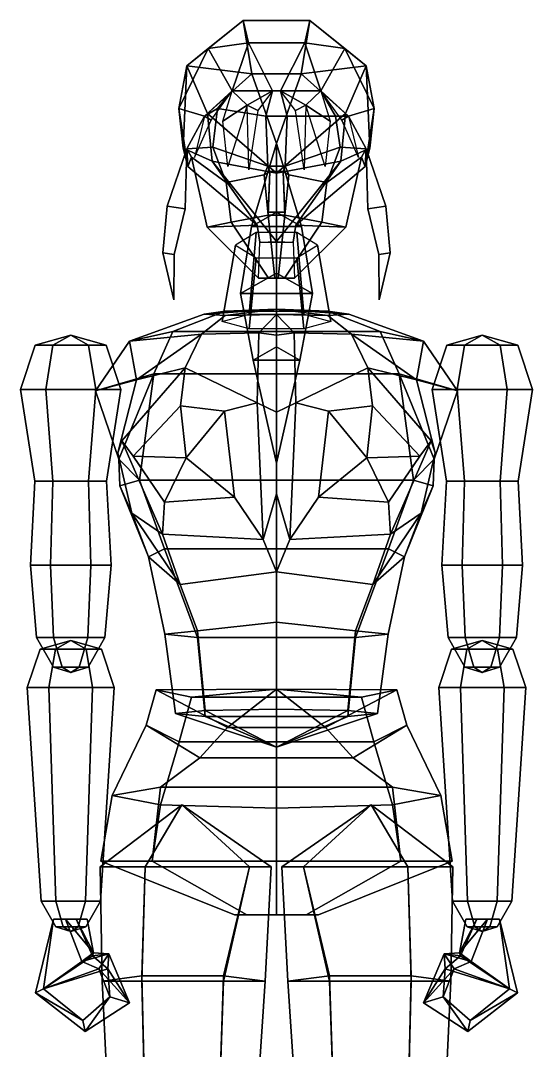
# Model space of a CAD drawing. Extents: x -3.1 to 3.1, y -15.2 to 7.8.
# Drawn here: x -3.13 to 3.13, y -4.77 to 7.82 of the extents above; entities that cross this region are included whole.
import ezdxf

# ---------------------------------------------------------------- set-up
doc = ezdxf.new("R2010")
doc.units = 0

msp = doc.modelspace()

# ---------------------------------------------------------------- linework, layer by layer
at = {"layer": 'Combined_Polyset_18', "color": 31}
for points in [[(0, 4.29, -0.169), (-0.883, 4.229, -0.169), (-0.625, 4.268, -0.74)], [(0, 4.29, -0.169), (-0.625, 4.213, 0.254), (-0.883, 4.229, -0.169)], [(0, 4.29, -0.169), (0, 4.227, 0.514), (-0.625, 4.213, 0.254)], [(-0.625, 4.268, -0.74), (0.625, 4.268, -0.74), (0, 4.29, -0.169)], [(0.625, 4.268, -0.74), (0.883, 4.229, -0.169), (0, 4.29, -0.169)], [(0.883, 4.229, -0.169), (0.625, 4.213, 0.254), (0, 4.29, -0.169)], [(0.625, 4.213, 0.254), (0, 4.227, 0.514), (0, 4.29, -0.169)], [(-0.625, 4.268, -0.74), (-0.883, 4.229, -0.169), (-1.795, 3.9, -0.161), (-1.268, 4.019, -1.136)], [(-0.883, 4.229, -0.169), (-0.625, 4.213, 0.254), (-0.916, 3.986, 0.557), (-1.795, 3.9, -0.161)], [(0.625, 4.268, -0.74), (-0.625, 4.268, -0.74), (-1.268, 4.019, -1.136), (1.268, 4.019, -1.136)], [(-0.625, 4.213, 0.254), (0, 4.227, 0.514), (-0.216, 4.003, 0.735), (-0.916, 3.986, 0.557)], [(0, 4.227, 0.514), (0, 3.975, 0.797), (-0.216, 4.003, 0.735)], [(0.916, 3.986, 0.557), (0.216, 4.003, 0.735), (0, 4.227, 0.514), (0.625, 4.213, 0.254)], [(0.216, 4.003, 0.735), (0, 3.975, 0.797), (0, 4.227, 0.514)], [(1.268, 4.019, -1.136), (1.795, 3.9, -0.161), (0.883, 4.229, -0.169), (0.625, 4.268, -0.74)], [(1.795, 3.9, -0.161), (0.916, 3.986, 0.557), (0.625, 4.213, 0.254), (0.883, 4.229, -0.169)], [(-1.268, 4.019, -1.136), (-1.795, 3.9, -0.161), (-2.212, 3.292, 0.034), (-1.497, 3.503, -1.355)], [(-1.795, 3.9, -0.161), (-0.916, 3.986, 0.557), (-1.709, 3.43, 0.437)], [(-0.916, 3.986, 0.557), (-1.117, 3.574, 0.989), (-1.709, 3.43, 0.437)], [(1.268, 4.019, -1.136), (-1.268, 4.019, -1.136), (-1.497, 3.503, -1.355), (1.497, 3.503, -1.355)], [(-0.916, 3.986, 0.557), (-0.216, 4.003, 0.735), (-0.235, 3.146, 1.42), (-1.117, 3.574, 0.989)], [(-0.216, 4.003, 0.735), (0, 3.975, 0.797), (0, 3.031, 1.353), (-0.235, 3.146, 1.42)], [(0.235, 3.146, 1.42), (0, 3.031, 1.353), (0, 3.975, 0.797), (0.216, 4.003, 0.735)], [(1.117, 3.574, 0.989), (0.235, 3.146, 1.42), (0.216, 4.003, 0.735), (0.916, 3.986, 0.557)], [(1.709, 3.43, 0.437), (0.916, 3.986, 0.557), (1.795, 3.9, -0.161)], [(1.709, 3.43, 0.437), (1.117, 3.574, 0.989), (0.916, 3.986, 0.557)], [(1.497, 3.503, -1.355), (2.212, 3.292, 0.034), (1.795, 3.9, -0.161), (1.268, 4.019, -1.136)], [(-2.212, 3.292, 0.034), (-1.795, 3.9, -0.161), (-1.709, 3.43, 0.437)], [(1.709, 3.43, 0.437), (1.795, 3.9, -0.161), (2.212, 3.292, 0.034)], [(-1.709, 3.43, 0.437), (-1.117, 3.574, 0.989), (-1.89, 2.684, 0.449), (-1.936, 2.537, 0.066)], [(-1.117, 3.574, 0.989), (-1.173, 3.112, 1.414), (-1.749, 2.496, 1.309), (-1.89, 2.684, 0.449)], [(-0.235, 3.146, 1.42), (-0.634, 3.044, 1.594), (-1.173, 3.112, 1.414), (-1.117, 3.574, 0.989)], [(1.117, 3.574, 0.989), (1.173, 3.112, 1.414), (0.634, 3.044, 1.594), (0.235, 3.146, 1.42)], [(1.936, 2.537, 0.066), (1.89, 2.684, 0.449), (1.117, 3.574, 0.989), (1.709, 3.43, 0.437)], [(1.89, 2.684, 0.449), (1.749, 2.496, 1.309), (1.173, 3.112, 1.414), (1.117, 3.574, 0.989)], [(-1.497, 3.503, -1.355), (-2.212, 3.292, 0.034), (-1.926, 2.458, -0.239)], [(-2.212, 3.292, 0.034), (-1.709, 3.43, 0.437), (-1.936, 2.537, 0.066), (-1.926, 2.458, -0.239)], [(-1.674, 2.202, -1.242), (-1.497, 3.503, -1.355), (-1.926, 2.458, -0.239)], [(1.497, 3.503, -1.355), (-1.497, 3.503, -1.355), (-1.674, 2.202, -1.242), (1.674, 2.202, -1.242)], [(1.926, 2.458, -0.239), (2.212, 3.292, 0.034), (1.497, 3.503, -1.355)], [(1.926, 2.458, -0.239), (1.497, 3.503, -1.355), (1.674, 2.202, -1.242)], [(1.926, 2.458, -0.239), (1.936, 2.537, 0.066), (1.709, 3.43, 0.437), (2.212, 3.292, 0.034)], [(-0.162, 1.479, 1.42), (-0.511, 1.993, 1.745), (-0.634, 3.044, 1.594), (-0.235, 3.146, 1.42)], [(-0.235, 3.146, 1.42), (0, 3.031, 1.353), (0, 2.034, 1.389), (-0.162, 1.479, 1.42)], [(0.162, 1.479, 1.42), (0, 2.034, 1.389), (0, 3.031, 1.353), (0.235, 3.146, 1.42)], [(0.235, 3.146, 1.42), (0.634, 3.044, 1.594), (0.511, 1.993, 1.745), (0.162, 1.479, 1.42)], [(-1.173, 3.112, 1.414), (-1.105, 2.476, 1.954), (-1.749, 2.496, 1.309)], [(-0.634, 3.044, 1.594), (-1.105, 2.476, 1.954), (-1.173, 3.112, 1.414)], [(-0.511, 1.993, 1.745), (-1.105, 2.476, 1.954), (-0.634, 3.044, 1.594)], [(0.634, 3.044, 1.594), (1.105, 2.476, 1.954), (0.511, 1.993, 1.745)], [(1.173, 3.112, 1.414), (1.105, 2.476, 1.954), (0.634, 3.044, 1.594)], [(1.749, 2.496, 1.309), (1.105, 2.476, 1.954), (1.173, 3.112, 1.414)], [(-1.936, 2.537, 0.066), (-1.89, 2.684, 0.449), (-1.391, 1.542, 0.71), (-1.767, 1.8, 0.26)], [(-1.89, 2.684, 0.449), (-1.749, 2.496, 1.309), (-1.367, 1.934, 1.526), (-1.391, 1.542, 0.71)], [(1.391, 1.542, 0.71), (1.367, 1.934, 1.526), (1.749, 2.496, 1.309), (1.89, 2.684, 0.449)], [(1.767, 1.8, 0.26), (1.391, 1.542, 0.71), (1.89, 2.684, 0.449), (1.936, 2.537, 0.066)], [(-1.926, 2.458, -0.239), (-1.936, 2.537, 0.066), (-1.767, 1.8, 0.26), (-1.914, 2.133, -0.242)], [(1.914, 2.133, -0.242), (1.767, 1.8, 0.26), (1.936, 2.537, 0.066), (1.926, 2.458, -0.239)], [(-1.914, 2.133, -0.242), (-1.674, 2.202, -1.242), (-1.926, 2.458, -0.239)], [(-1.749, 2.496, 1.309), (-1.105, 2.476, 1.954), (-1.367, 1.934, 1.526)], [(-1.367, 1.934, 1.526), (-1.105, 2.476, 1.954), (-0.511, 1.993, 1.745)], [(0.511, 1.993, 1.745), (1.105, 2.476, 1.954), (1.367, 1.934, 1.526)], [(1.367, 1.934, 1.526), (1.105, 2.476, 1.954), (1.749, 2.496, 1.309)], [(1.926, 2.458, -0.239), (1.674, 2.202, -1.242), (1.914, 2.133, -0.242)], [(-1.674, 2.202, -1.242), (-1.914, 2.133, -0.242), (-1.565, 1.266, -0.001), (-1.368, 1.362, -1.014)], [(1.674, 2.202, -1.242), (-1.674, 2.202, -1.242), (-1.368, 1.362, -1.014), (1.368, 1.362, -1.014)], [(1.368, 1.362, -1.014), (1.565, 1.266, -0.001), (1.914, 2.133, -0.242), (1.674, 2.202, -1.242)], [(-1.565, 1.266, -0.001), (-1.914, 2.133, -0.242), (-1.767, 1.8, 0.26)], [(-0.162, 1.479, 1.42), (0, 2.034, 1.389), (0, 1.081, 1.365)], [(0, 1.081, 1.365), (0, 2.034, 1.389), (0.162, 1.479, 1.42)], [(1.767, 1.8, 0.26), (1.914, 2.133, -0.242), (1.565, 1.266, -0.001)], [(-1.391, 1.542, 0.71), (-1.367, 1.934, 1.526), (-0.511, 1.993, 1.745), (-0.162, 1.479, 1.42)], [(0.162, 1.479, 1.42), (0.511, 1.993, 1.745), (1.367, 1.934, 1.526), (1.391, 1.542, 0.71)], [(-1.177, 0.927, 0.788), (-1.565, 1.266, -0.001), (-1.767, 1.8, 0.26)], [(-1.391, 1.542, 0.71), (-1.177, 0.927, 0.788), (-1.767, 1.8, 0.26)], [(1.767, 1.8, 0.26), (1.565, 1.266, -0.001), (1.177, 0.927, 0.788)], [(1.767, 1.8, 0.26), (1.177, 0.927, 0.788), (1.391, 1.542, 0.71)], [(-1.391, 1.542, 0.71), (-0.162, 1.479, 1.42), (0, 1.081, 1.365), (-1.177, 0.927, 0.788)], [(1.177, 0.927, 0.788), (0, 1.081, 1.365), (0.162, 1.479, 1.42), (1.391, 1.542, 0.71)], [(-1.368, 1.362, -1.014), (-1.565, 1.266, -0.001), (-1.365, 0.319, -0.011), (-0.965, 0.281, -0.706)], [(-1.565, 1.266, -0.001), (-1.177, 0.927, 0.788), (-0.965, 0.36, 0.763), (-1.365, 0.319, -0.011)], [(1.368, 1.362, -1.014), (-1.368, 1.362, -1.014), (-0.965, 0.281, -0.706), (0.965, 0.281, -0.706)], [(0.965, 0.281, -0.706), (1.365, 0.319, -0.011), (1.565, 1.266, -0.001), (1.368, 1.362, -1.014)], [(1.365, 0.319, -0.011), (0.965, 0.36, 0.763), (1.177, 0.927, 0.788), (1.565, 1.266, -0.001)], [(-1.177, 0.927, 0.788), (0, 1.081, 1.365), (0, 0.468, 1.251), (-0.965, 0.36, 0.763)], [(0.965, 0.36, 0.763), (0, 0.468, 1.251), (0, 1.081, 1.365), (1.177, 0.927, 0.788)], [(-0.965, 0.36, 0.763), (0, 0.468, 1.251), (0, -0.595, 0.979), (-0.872, -0.611, 0.659)], [(0.872, -0.611, 0.659), (0, -0.595, 0.979), (0, 0.468, 1.251), (0.965, 0.36, 0.763)], [(-1.365, 0.319, -0.011), (-0.965, 0.36, 0.763), (-0.872, -0.611, 0.659), (-1.233, -0.648, 0.017)], [(-0.965, 0.281, -0.706), (-1.365, 0.319, -0.011), (-1.233, -0.648, 0.017), (-0.872, -0.685, -0.655)], [(0.965, 0.281, -0.706), (-0.965, 0.281, -0.706), (-0.872, -0.685, -0.655), (0.872, -0.685, -0.655)], [(1.233, -0.648, 0.017), (0.872, -0.611, 0.659), (0.965, 0.36, 0.763), (1.365, 0.319, -0.011)], [(0.872, -0.685, -0.655), (1.233, -0.648, 0.017), (1.365, 0.319, -0.011), (0.965, 0.281, -0.706)], [(-1.233, -0.648, 0.017), (-0.872, -0.611, 0.659), (0, -1.06, 0.034)], [(-0.872, -0.611, 0.659), (0, -0.595, 0.979), (0, -1.06, 0.034)], [(0, -1.06, 0.034), (0, -0.595, 0.979), (0.872, -0.611, 0.659)], [(0, -1.06, 0.034), (0.872, -0.611, 0.659), (1.233, -0.648, 0.017)], [(-0.872, -0.685, -0.655), (-1.233, -0.648, 0.017), (0, -1.06, 0.034)], [(-0.872, -0.685, -0.655), (0, -1.06, 0.034), (0.872, -0.685, -0.655)], [(0, -1.06, 0.034), (1.233, -0.648, 0.017), (0.872, -0.685, -0.655)]]:
    msp.add_3dface(points, dxfattribs=at)
at = {"layer": 'Combined_Polyset_19', "color": 31}
for points in [[(-0.3, 7.169, -0.986), (-0.407, 7.818, -0.283), (-1.095, 7.266, -0.327)], [(-0.834, 7.477, 0.323), (-1.095, 7.266, -0.327), (-0.407, 7.818, -0.283)], [(-0.407, 7.818, -0.283), (-0.344, 7.547, 0.86), (-0.834, 7.477, 0.323)], [(-0.344, 7.547, 0.86), (-0.407, 7.818, -0.283), (0.407, 7.818, -0.283), (0.344, 7.547, 0.86)], [(-0.407, 7.818, -0.283), (-0.3, 7.169, -0.986), (0.3, 7.169, -0.986), (0.407, 7.818, -0.283)], [(0.3, 7.169, -0.986), (1.095, 7.266, -0.327), (0.407, 7.818, -0.283)], [(0.407, 7.818, -0.283), (0.834, 7.477, 0.323), (0.344, 7.547, 0.86)], [(0.834, 7.477, 0.323), (0.407, 7.818, -0.283), (1.095, 7.266, -0.327)], [(-0.88, 6.65, 0.594), (-1.191, 6.744, 0.083), (-0.834, 7.477, 0.323), (-0.543, 6.958, 0.973)], [(-1.095, 7.266, -0.327), (-0.834, 7.477, 0.323), (-1.191, 6.744, 0.083)], [(-0.543, 6.958, 0.973), (-0.834, 7.477, 0.323), (-0.344, 7.547, 0.86)], [(-0.344, 7.547, 0.86), (-0.047, 6.958, 1.187), (-0.543, 6.958, 0.973)], [(-0.047, 6.958, 1.187), (-0.344, 7.547, 0.86), (0.344, 7.547, 0.86), (0.047, 6.958, 1.187)], [(0.344, 7.547, 0.86), (0.543, 6.958, 0.973), (0.047, 6.958, 1.187)], [(0.543, 6.958, 0.973), (0.344, 7.547, 0.86), (0.834, 7.477, 0.323)], [(0.543, 6.958, 0.973), (0.834, 7.477, 0.323), (1.191, 6.744, 0.083), (0.88, 6.65, 0.594)], [(1.095, 7.266, -0.327), (1.191, 6.744, 0.083), (0.834, 7.477, 0.323)], [(-1.191, 6.744, 0.083), (-1.141, 6.259, -0.427), (-1.095, 7.266, -0.327)], [(-1.141, 6.259, -0.427), (-0.787, 6.099, -0.563), (-0.841, 6.684, -0.792), (-1.095, 7.266, -0.327)], [(-1.095, 7.266, -0.327), (-0.841, 6.684, -0.792), (-0.3, 7.169, -0.986)], [(1.095, 7.266, -0.327), (0.3, 7.169, -0.986), (0.841, 6.684, -0.792)], [(1.095, 7.266, -0.327), (0.841, 6.684, -0.792), (0.787, 6.099, -0.563), (1.141, 6.259, -0.427)], [(1.191, 6.744, 0.083), (1.095, 7.266, -0.327), (1.141, 6.259, -0.427)], [(-0.841, 6.684, -0.792), (0, 5.954, -0.928), (0, 6.316, -1.08), (-0.3, 7.169, -0.986)], [(-0.3, 7.169, -0.986), (0, 6.316, -1.08), (0.3, 7.169, -0.986)], [(0.3, 7.169, -0.986), (0, 6.316, -1.08), (0, 5.954, -0.928), (0.841, 6.684, -0.792)], [(-0.543, 6.958, 0.973), (-0.72, 6.744, 0.933), (-0.88, 6.65, 0.594)], [(-0.543, 6.958, 0.973), (-0.88, 6.65, 0.594), (-0.799, 6.602, 0.908)], [(-0.047, 6.958, 1.187), (-0.131, 6.65, 1.31), (-0.72, 6.744, 0.933), (-0.543, 6.958, 0.973)], [(-0.657, 6.59, 1.114), (-0.543, 6.958, 0.973), (-0.358, 6.783, 1.266)], [(-0.543, 6.958, 0.973), (-0.047, 6.958, 1.187), (-0.358, 6.783, 1.266)], [(-0.047, 6.958, 1.187), (-0.23, 6.717, 1.466), (-0.358, 6.783, 1.266)], [(0.047, 6.958, 1.187), (0.131, 6.65, 1.31), (-0.131, 6.65, 1.31), (-0.047, 6.958, 1.187)], [(0.543, 6.958, 0.973), (0.72, 6.65, 0.933), (0.131, 6.65, 1.31), (0.047, 6.958, 1.187)], [(0.358, 6.783, 1.266), (0.23, 6.717, 1.466), (0.047, 6.958, 1.187)], [(0.358, 6.783, 1.266), (0.047, 6.958, 1.187), (0.543, 6.958, 0.973)], [(0.358, 6.783, 1.266), (0.543, 6.958, 0.973), (0.657, 6.59, 1.114)], [(0.88, 6.65, 0.594), (0.72, 6.65, 0.933), (0.543, 6.958, 0.973)], [(0.543, 6.958, 0.973), (0.88, 6.65, 0.594), (0.799, 6.602, 0.908)], [(-1.097, 6.249, 0.331), (-1.083, 6.036, -0.044), (-1.191, 6.744, 0.083), (-0.88, 6.65, 0.594)], [(-1.083, 6.036, -0.044), (-1.141, 6.259, -0.427), (-1.191, 6.744, 0.083)], [(-0.72, 6.744, 0.933), (-0.778, 6.269, 0.871), (-1.097, 6.249, 0.331), (-0.88, 6.65, 0.594)], [(0, 5.954, -0.928), (-0.841, 6.684, -0.792), (-0.787, 6.099, -0.563)], [(-0.131, 6.65, 1.31), (-0.105, 6.037, 1.341), (-0.778, 6.269, 0.871), (-0.72, 6.744, 0.933)], [(-0.358, 6.783, 1.266), (-0.594, 6.036, 1.269), (-0.657, 6.59, 1.114)], [(-0.23, 6.717, 1.466), (-0.338, 5.993, 1.574), (-0.358, 6.783, 1.266)], [(0, 5.954, -0.928), (0.787, 6.099, -0.563), (0.841, 6.684, -0.792)], [(0.358, 6.783, 1.266), (0.338, 5.993, 1.574), (0.23, 6.717, 1.466)], [(0.657, 6.59, 1.114), (0.594, 6.036, 1.269), (0.358, 6.783, 1.266)], [(0.88, 6.65, 0.594), (1.191, 6.744, 0.083), (1.083, 6.036, -0.044), (1.097, 6.249, 0.331)], [(1.191, 6.744, 0.083), (1.141, 6.259, -0.427), (1.083, 6.036, -0.044)], [(-0.799, 6.602, 0.908), (-0.88, 6.65, 0.594), (-1, 6.146, 0.696)], [(0.131, 6.65, 1.31), (0.105, 6.037, 1.341), (-0.105, 6.037, 1.341), (-0.131, 6.65, 1.31)], [(0.72, 6.65, 0.933), (0.778, 6.269, 0.871), (0.105, 6.037, 1.341), (0.131, 6.65, 1.31)], [(0.88, 6.65, 0.594), (1.097, 6.249, 0.331), (0.778, 6.269, 0.871), (0.72, 6.65, 0.933)], [(0.799, 6.602, 0.908), (0.88, 6.65, 0.594), (1, 6.146, 0.696)], [(-1.334, 5.549, 0.331), (-1.114, 5.517, 0.224), (-1.097, 6.249, 0.331)], [(-1.114, 5.517, 0.438), (-1.334, 5.549, 0.331), (-1.097, 6.249, 0.331)], [(-1.083, 6.036, -0.044), (-0.237, 5.319, -0.461), (-0.787, 6.099, -0.563), (-1.141, 6.259, -0.427)], [(-1.114, 5.517, 0.224), (-1.114, 5.517, 0.438), (-1.097, 6.249, 0.331)], [(-0.778, 6.269, 0.871), (-0.615, 5.841, 0.869), (-1.037, 6.148, 0.311), (-1.097, 6.249, 0.331)], [(-1.097, 6.249, 0.331), (-1.037, 6.148, 0.311), (-1.083, 6.036, -0.044)], [(-0.105, 6.037, 1.341), (-0.152, 5.932, 1.098), (-0.615, 5.841, 0.869), (-0.778, 6.269, 0.871)], [(0.778, 6.269, 0.871), (0.615, 5.841, 0.869), (0.152, 5.932, 1.098), (0.105, 6.037, 1.341)], [(1.141, 6.259, -0.427), (0.787, 6.099, -0.563), (0.237, 5.319, -0.461), (1.083, 6.036, -0.044)], [(1.097, 6.249, 0.331), (1.037, 6.148, 0.311), (0.615, 5.841, 0.869), (0.778, 6.269, 0.871)], [(1.083, 6.036, -0.044), (1.037, 6.148, 0.311), (1.097, 6.249, 0.331)], [(1.097, 6.249, 0.331), (1.114, 5.517, 0.224), (1.334, 5.549, 0.331)], [(1.097, 6.249, 0.331), (1.114, 5.517, 0.438), (1.114, 5.517, 0.224)], [(1.097, 6.249, 0.331), (1.334, 5.549, 0.331), (1.114, 5.517, 0.438)], [(-1.037, 6.148, 0.311), (-0.847, 5.293, 0.311), (-0.237, 5.319, -0.461), (-1.083, 6.036, -0.044)], [(-0.615, 5.841, 0.869), (-0.553, 5.355, 0.945), (-0.847, 5.293, 0.311), (-1.037, 6.148, 0.311)], [(-0.237, 5.319, -0.461), (-0.203, 5.111, -0.499), (0, 5.118, -0.486), (-0.787, 6.099, -0.563)], [(-0.787, 6.099, -0.563), (0, 5.118, -0.486), (0, 5.954, -0.928)], [(0.787, 6.099, -0.563), (0, 5.954, -0.928), (0, 5.118, -0.486)], [(0.787, 6.099, -0.563), (0, 5.118, -0.486), (0.203, 5.111, -0.499), (0.237, 5.319, -0.461)], [(1.083, 6.036, -0.044), (0.237, 5.319, -0.461), (0.847, 5.293, 0.311), (1.037, 6.148, 0.311)], [(1.037, 6.148, 0.311), (0.847, 5.293, 0.311), (0.553, 5.355, 0.945), (0.615, 5.841, 0.869)], [(-0.152, 5.932, 1.098), (-0.101, 5.442, 1.206), (-0.553, 5.355, 0.945), (-0.615, 5.841, 0.869)], [(-0.105, 6.037, 1.341), (-0.083, 5.975, 1.331), (-0.152, 5.932, 1.098)], [(-0.152, 5.932, 1.098), (-0.083, 5.975, 1.331), (-0.101, 5.442, 1.206)], [(0.105, 6.037, 1.341), (0.083, 5.975, 1.331), (-0.083, 5.975, 1.331), (-0.105, 6.037, 1.341)], [(-0.101, 5.476, 1.584), (-0.101, 5.442, 1.206), (-0.083, 5.975, 1.331)], [(-0.101, 5.476, 1.584), (-0.083, 5.975, 1.331), (0.083, 5.975, 1.331), (0.101, 5.476, 1.584)], [(0.152, 5.932, 1.098), (0.083, 5.975, 1.331), (0.105, 6.037, 1.341)], [(0.101, 5.442, 1.206), (0.101, 5.476, 1.584), (0.083, 5.975, 1.331)], [(0.152, 5.932, 1.098), (0.101, 5.442, 1.206), (0.083, 5.975, 1.331)], [(0.152, 5.932, 1.098), (0.615, 5.841, 0.869), (0.553, 5.355, 0.945), (0.101, 5.442, 1.206)], [(-1.389, 4.98, 0.408), (-1.248, 4.959, 0.316), (-1.114, 5.517, 0.224), (-1.334, 5.549, 0.331)], [(-1.248, 4.959, 0.501), (-1.389, 4.98, 0.408), (-1.334, 5.549, 0.331), (-1.114, 5.517, 0.438)], [(1.334, 5.549, 0.331), (1.114, 5.517, 0.224), (1.248, 4.959, 0.316), (1.389, 4.98, 0.408)], [(1.114, 5.517, 0.438), (1.334, 5.549, 0.331), (1.389, 4.98, 0.408), (1.248, 4.959, 0.501)], [(-1.248, 4.959, 0.316), (-1.248, 4.959, 0.501), (-1.114, 5.517, 0.438), (-1.114, 5.517, 0.224)], [(-0.101, 5.442, 1.206), (-0.022, 4.67, 0.985), (-0.098, 4.67, 0.932), (-0.553, 5.355, 0.945)], [(-0.101, 5.476, 1.584), (0.101, 5.476, 1.584), (0.101, 5.442, 1.206), (-0.101, 5.442, 1.206)], [(0.101, 5.442, 1.206), (0.022, 4.67, 0.985), (-0.022, 4.67, 0.985), (-0.101, 5.442, 1.206)], [(0.553, 5.355, 0.945), (0.098, 4.67, 0.932), (0.022, 4.67, 0.985), (0.101, 5.442, 1.206)], [(1.114, 5.517, 0.224), (1.114, 5.517, 0.438), (1.248, 4.959, 0.501), (1.248, 4.959, 0.316)], [(-0.553, 5.355, 0.945), (-0.098, 4.67, 0.932), (-0.22, 4.67, 0.775), (-0.847, 5.293, 0.311)], [(-0.847, 5.293, 0.311), (-0.22, 4.67, 0.775), (-0.203, 5.111, -0.499), (-0.237, 5.319, -0.461)], [(0.847, 5.293, 0.311), (0.22, 4.67, 0.775), (0.098, 4.67, 0.932), (0.553, 5.355, 0.945)], [(0.237, 5.319, -0.461), (0.203, 5.111, -0.499), (0.22, 4.67, 0.775), (0.847, 5.293, 0.311)], [(-0.203, 5.111, -0.499), (0.203, 5.111, -0.499), (0.22, 4.67, 0.775), (-0.22, 4.67, 0.775)], [(-1.253, 4.404, 0.702), (-1.248, 4.959, 0.316), (-1.389, 4.98, 0.408)], [(-1.253, 4.404, 0.702), (-1.389, 4.98, 0.408), (-1.248, 4.959, 0.501)], [(-1.253, 4.404, 0.702), (-1.248, 4.959, 0.501), (-1.248, 4.959, 0.316)], [(1.389, 4.98, 0.408), (1.248, 4.959, 0.316), (1.253, 4.404, 0.702)], [(1.248, 4.959, 0.501), (1.389, 4.98, 0.408), (1.253, 4.404, 0.702)], [(1.248, 4.959, 0.316), (1.248, 4.959, 0.501), (1.253, 4.404, 0.702)], [(-0.22, 4.67, 0.775), (0.22, 4.67, 0.775), (0.098, 4.67, 0.932), (-0.098, 4.67, 0.932)], [(-0.098, 4.67, 0.932), (0.098, 4.67, 0.932), (0.022, 4.67, 0.985), (-0.022, 4.67, 0.985)]]:
    msp.add_3dface(points, dxfattribs=at)
at = {"layer": 'Combined_Polyset_20', "color": 39}
for points in [[(0.065, -2.524, -0.026), (0.331, -2.524, -1.318), (1.157, -1.767, -0.143)], [(0.331, -2.524, 0.833), (0.065, -2.524, -0.026), (1.157, -1.767, -0.143)], [(0.331, -2.524, -1.318), (1.603, -2.524, -1.318), (1.157, -1.767, -0.143)], [(1.603, -2.524, 0.833), (0.331, -2.524, 0.833), (1.157, -1.767, -0.143)], [(1.603, -2.524, -1.318), (2.153, -2.524, -0.026), (1.157, -1.767, -0.143)], [(2.153, -2.524, -0.026), (1.603, -2.524, 0.833), (1.157, -1.767, -0.143)], [(0.137, -3.919), (0.647, -3.856, -1.329), (0.331, -2.524, -1.318), (0.065, -2.524, -0.026)], [(0.647, -3.919, 0.862), (0.137, -3.919), (0.065, -2.524, -0.026), (0.331, -2.524, 0.833)], [(0.647, -3.856, -1.329), (1.643, -3.856, -1.329), (1.603, -2.524, -1.318), (0.331, -2.524, -1.318)], [(1.643, -3.919, 0.862), (0.647, -3.919, 0.862), (0.331, -2.524, 0.833), (1.603, -2.524, 0.833)], [(1.643, -3.856, -1.329), (2.129, -3.919), (2.153, -2.524, -0.026), (1.603, -2.524, -1.318)], [(2.129, -3.919), (1.643, -3.919, 0.862), (1.603, -2.524, 0.833), (2.153, -2.524, -0.026)], [(0.305, -6.44), (0.731, -6.44, -1.001), (0.647, -3.856, -1.329), (0.137, -3.919)], [(0.731, -6.44, -1.001), (1.583, -6.44, -1.001), (1.643, -3.856, -1.329), (0.647, -3.856, -1.329)], [(1.583, -6.44, -1.001), (2.009, -6.44), (2.129, -3.919), (1.643, -3.856, -1.329)], [(0.731, -6.44, 0.768), (0.305, -6.44), (0.137, -3.919), (0.647, -3.919, 0.862)], [(1.583, -6.44, 0.768), (0.731, -6.44, 0.768), (0.647, -3.919, 0.862), (1.643, -3.919, 0.862)], [(2.009, -6.44), (1.583, -6.44, 0.768), (1.643, -3.919, 0.862), (2.129, -3.919)]]:
    msp.add_3dface(points, dxfattribs=at)
at = {"layer": 'COMBINED_POLYSET_3_Orange31', "color": 31}
for points in [[(2.578, -3.163, -0.386), (2.235, -3.574, 0.087), (2.379, -3.681, -0.386)], [(2.247, -3.612, 0.386), (2.235, -3.574, 0.087), (2.445, -3.163, 0.386)], [(2.445, -3.163, 0.386), (2.235, -3.574, 0.087), (2.313, -3.163, 0.145)], [(2.313, -3.163, 0.145), (2.235, -3.574, 0.087), (2.578, -3.163, -0.386)], [(2.445, -3.163, 0.386), (2.723, -3.163, 0.386), (2.845, -4.015, 0.386), (2.247, -3.612, 0.386)], [(2.379, -3.681, -0.386), (2.845, -4.015, -0.386), (2.723, -3.163, -0.386), (2.578, -3.163, -0.386)], [(2.723, -3.163), (2.942, -4.062), (2.723, -3.163, 0.386)], [(2.845, -4.015, 0.386), (2.723, -3.163, 0.386), (2.942, -4.062)], [(2.723, -3.163, -0.386), (2.942, -4.062), (2.723, -3.163)], [(2.942, -4.062), (2.723, -3.163, -0.386), (2.845, -4.015, -0.386)], [(2.058, -3.768, 0.386), (1.794, -4.186), (2.046, -3.586)], [(2.046, -3.586), (1.794, -4.186), (2.17, -3.768, -0.386)], [(2.235, -3.574, 0.087), (2.046, -3.586), (2.379, -3.681, -0.386)], [(2.247, -3.612, 0.386), (2.046, -3.586), (2.235, -3.574, 0.087)], [(2.379, -3.681, -0.386), (2.046, -3.586), (2.17, -3.768, -0.386)], [(2.058, -3.768, 0.386), (2.046, -3.586), (2.247, -3.612, 0.386)], [(2.247, -3.612, 0.386), (2.845, -4.015, 0.386), (2.058, -3.768, 0.386)], [(2.036, -4.11, 0.386), (1.794, -4.186), (2.058, -3.768, 0.386)], [(2.17, -3.768, -0.386), (1.794, -4.186), (2.036, -4.11, -0.386)], [(2.036, -4.11, -0.386), (2.367, -4.401, -0.386), (2.845, -4.015, -0.386), (2.17, -3.768, -0.386)], [(2.058, -3.768, 0.386), (2.845, -4.015, 0.386), (2.367, -4.401, 0.386), (2.036, -4.11, 0.386)], [(2.17, -3.768, -0.386), (2.845, -4.015, -0.386), (2.379, -3.681, -0.386)], [(2.367, -4.401, -0.386), (2.942, -4.062), (2.845, -4.015, -0.386)], [(2.845, -4.015, 0.386), (2.942, -4.062), (2.367, -4.401, 0.386)], [(2.036, -4.11, 0.386), (2.335, -4.536), (1.794, -4.186)], [(1.794, -4.186), (2.335, -4.536), (2.036, -4.11, -0.386)], [(2.367, -4.401, 0.386), (2.335, -4.536), (2.036, -4.11, 0.386)], [(2.036, -4.11, -0.386), (2.335, -4.536), (2.367, -4.401, -0.386)], [(2.367, -4.401, 0.386), (2.942, -4.062), (2.335, -4.536)], [(2.335, -4.536), (2.942, -4.062), (2.367, -4.401, -0.386)]]:
    msp.add_3dface(points, dxfattribs=at)
at = {"layer": 'COMBINED_POLYSET_3_Orange31_3', "color": 31}
for points in [[(-2.723, -3.163, 0.386), (-2.942, -4.062), (-2.723, -3.163)], [(-2.942, -4.062), (-2.723, -3.163, 0.386), (-2.845, -4.015, 0.386)], [(-2.723, -3.163), (-2.942, -4.062), (-2.723, -3.163, -0.386)], [(-2.845, -4.015, -0.386), (-2.723, -3.163, -0.386), (-2.942, -4.062)], [(-2.578, -3.163, -0.386), (-2.723, -3.163, -0.386), (-2.845, -4.015, -0.386), (-2.379, -3.681, -0.386)], [(-2.247, -3.612, 0.386), (-2.845, -4.015, 0.386), (-2.723, -3.163, 0.386), (-2.445, -3.163, 0.386)], [(-2.379, -3.681, -0.386), (-2.235, -3.574, 0.087), (-2.578, -3.163, -0.386)], [(-2.578, -3.163, -0.386), (-2.235, -3.574, 0.087), (-2.313, -3.163, 0.145)], [(-2.445, -3.163, 0.386), (-2.235, -3.574, 0.087), (-2.247, -3.612, 0.386)], [(-2.313, -3.163, 0.145), (-2.235, -3.574, 0.087), (-2.445, -3.163, 0.386)], [(-2.058, -3.768, 0.386), (-2.845, -4.015, 0.386), (-2.247, -3.612, 0.386)], [(-2.379, -3.681, -0.386), (-2.047, -3.586), (-2.235, -3.574, 0.087)], [(-2.17, -3.768, -0.386), (-2.047, -3.586), (-2.379, -3.681, -0.386)], [(-2.235, -3.574, 0.087), (-2.047, -3.586), (-2.247, -3.612, 0.386)], [(-2.247, -3.612, 0.386), (-2.047, -3.586), (-2.058, -3.768, 0.386)], [(-2.17, -3.768, -0.386), (-1.794, -4.186), (-2.047, -3.586)], [(-2.047, -3.586), (-1.794, -4.186), (-2.058, -3.768, 0.386)], [(-2.379, -3.681, -0.386), (-2.845, -4.015, -0.386), (-2.17, -3.768, -0.386)], [(-2.17, -3.768, -0.386), (-2.845, -4.015, -0.386), (-2.367, -4.401, -0.386), (-2.036, -4.11, -0.386)], [(-2.036, -4.11, 0.386), (-2.367, -4.401, 0.386), (-2.845, -4.015, 0.386), (-2.058, -3.768, 0.386)], [(-2.036, -4.11, -0.386), (-1.794, -4.186), (-2.17, -3.768, -0.386)], [(-2.058, -3.768, 0.386), (-1.794, -4.186), (-2.036, -4.11, 0.386)], [(-2.845, -4.015, -0.386), (-2.942, -4.062), (-2.367, -4.401, -0.386)], [(-2.367, -4.401, 0.386), (-2.942, -4.062), (-2.845, -4.015, 0.386)], [(-2.335, -4.536), (-2.942, -4.062), (-2.367, -4.401, 0.386)], [(-2.367, -4.401, -0.386), (-2.942, -4.062), (-2.335, -4.536)], [(-2.036, -4.11, 0.386), (-2.335, -4.536), (-2.367, -4.401, 0.386)], [(-2.367, -4.401, -0.386), (-2.335, -4.536), (-2.036, -4.11, -0.386)], [(-1.794, -4.186), (-2.335, -4.536), (-2.036, -4.11, 0.386)], [(-2.036, -4.11, -0.386), (-2.335, -4.536), (-1.794, -4.186)]]:
    msp.add_3dface(points, dxfattribs=at)
at = {"layer": 'Combined_Polyset_9', "color": 39}
for points in [[(-1.157, -1.767, -0.143), (-2.153, -2.524, -0.026), (-1.603, -2.524, -1.318)], [(-1.157, -1.767, -0.143), (-1.603, -2.524, 0.833), (-2.153, -2.524, -0.026)], [(-1.157, -1.767, -0.143), (-1.603, -2.524, -1.318), (-0.331, -2.524, -1.318)], [(-1.157, -1.767, -0.143), (-0.331, -2.524, 0.833), (-1.603, -2.524, 0.833)], [(-1.157, -1.767, -0.143), (-0.331, -2.524, -1.318), (-0.065, -2.524, -0.026)], [(-1.157, -1.767, -0.143), (-0.065, -2.524, -0.026), (-0.331, -2.524, 0.833)], [(-1.603, -2.524, -1.318), (-2.153, -2.524, -0.026), (-2.129, -3.919), (-1.643, -3.856, -1.329)], [(-2.153, -2.524, -0.026), (-1.603, -2.524, 0.833), (-1.643, -3.919, 0.862), (-2.129, -3.919)], [(-0.331, -2.524, -1.318), (-1.603, -2.524, -1.318), (-1.643, -3.856, -1.329), (-0.647, -3.856, -1.329)], [(-1.603, -2.524, 0.833), (-0.331, -2.524, 0.833), (-0.647, -3.919, 0.862), (-1.643, -3.919, 0.862)], [(-0.065, -2.524, -0.026), (-0.331, -2.524, -1.318), (-0.647, -3.856, -1.329), (-0.137, -3.919)], [(-0.331, -2.524, 0.833), (-0.065, -2.524, -0.026), (-0.137, -3.919), (-0.647, -3.919, 0.862)], [(-1.643, -3.856, -1.329), (-2.129, -3.919), (-2.009, -6.44), (-1.583, -6.44, -1.001)], [(-0.647, -3.856, -1.329), (-1.643, -3.856, -1.329), (-1.583, -6.44, -1.001), (-0.731, -6.44, -1.001)], [(-0.137, -3.919), (-0.647, -3.856, -1.329), (-0.731, -6.44, -1.001), (-0.305, -6.44)], [(-2.129, -3.919), (-1.643, -3.919, 0.862), (-1.583, -6.44, 0.768), (-2.009, -6.44)], [(-1.643, -3.919, 0.862), (-0.647, -3.919, 0.862), (-0.731, -6.44, 0.768), (-1.583, -6.44, 0.768)], [(-0.647, -3.919, 0.862), (-0.137, -3.919), (-0.305, -6.44), (-0.731, -6.44, 0.768)]]:
    msp.add_3dface(points, dxfattribs=at)
at = {"layer": 'REVOLVE_13_Orange31', "color": 31}
for points in [[(2.326, 0.137, -0.344), (2.138, 0.137), (1.982, -0.333), (2.248, -0.333, -0.487)], [(2.138, 0.137), (2.326, 0.137, 0.344), (2.248, -0.333, 0.487), (1.982, -0.333)], [(2.513, 0.244), (2.138, 0.137), (2.326, 0.137, -0.344)], [(2.513, 0.244), (2.326, 0.137, 0.344), (2.138, 0.137)], [(2.701, 0.137, -0.344), (2.326, 0.137, -0.344), (2.248, -0.333, -0.487), (2.779, -0.333, -0.487)], [(2.326, 0.137, 0.344), (2.701, 0.137, 0.344), (2.779, -0.333, 0.487), (2.248, -0.333, 0.487)], [(2.513, 0.244), (2.326, 0.137, -0.344), (2.701, 0.137, -0.344)], [(2.513, 0.244), (2.701, 0.137, 0.344), (2.326, 0.137, 0.344)], [(2.513, 0.244), (2.701, 0.137, -0.344), (2.888, 0.137)], [(2.513, 0.244), (2.888, 0.137), (2.701, 0.137, 0.344)], [(2.888, 0.137), (2.701, 0.137, -0.344), (2.779, -0.333, -0.487), (3.044, -0.333)], [(2.701, 0.137, 0.344), (2.888, 0.137), (3.044, -0.333), (2.779, -0.333, 0.487)], [(2.248, -0.333, -0.487), (1.982, -0.333), (2.151, -2.944), (2.332, -2.944, -0.333)], [(1.982, -0.333), (2.248, -0.333, 0.487), (2.332, -2.944, 0.333), (2.151, -2.944)], [(2.779, -0.333, -0.487), (2.248, -0.333, -0.487), (2.332, -2.944, -0.333), (2.694, -2.944, -0.333)], [(2.248, -0.333, 0.487), (2.779, -0.333, 0.487), (2.694, -2.944, 0.333), (2.332, -2.944, 0.333)], [(3.044, -0.333), (2.779, -0.333, -0.487), (2.694, -2.944, -0.333), (2.876, -2.944)], [(2.779, -0.333, 0.487), (3.044, -0.333), (2.876, -2.944), (2.694, -2.944, 0.333)], [(2.332, -2.944, -0.333), (2.151, -2.944), (2.33, -3.257), (2.422, -3.257, -0.168)], [(2.151, -2.944), (2.332, -2.944, 0.333), (2.422, -3.257, 0.168), (2.33, -3.257)], [(2.332, -2.944, 0.333), (2.694, -2.944, 0.333), (2.605, -3.257, 0.168), (2.422, -3.257, 0.168)], [(2.694, -2.944, -0.333), (2.332, -2.944, -0.333), (2.422, -3.257, -0.168), (2.605, -3.257, -0.168)], [(2.876, -2.944), (2.694, -2.944, -0.333), (2.605, -3.257, -0.168), (2.696, -3.257)], [(2.694, -2.944, 0.333), (2.876, -2.944), (2.696, -3.257), (2.605, -3.257, 0.168)], [(2.422, -3.257, -0.168), (2.33, -3.257), (2.513, -3.312)], [(2.33, -3.257), (2.422, -3.257, 0.168), (2.513, -3.312)], [(2.422, -3.257, 0.168), (2.605, -3.257, 0.168), (2.513, -3.312)], [(2.605, -3.257, -0.168), (2.422, -3.257, -0.168), (2.513, -3.312)], [(2.696, -3.257), (2.605, -3.257, -0.168), (2.513, -3.312)], [(2.605, -3.257, 0.168), (2.696, -3.257), (2.513, -3.312)]]:
    msp.add_3dface(points, dxfattribs=at)
at = {"layer": 'REVOLVE_13_Orange31_3', "color": 31}
for points in [[(-2.701, 0.137, -0.344), (-2.888, 0.137), (-3.044, -0.333), (-2.779, -0.333, -0.487)], [(-2.888, 0.137), (-2.701, 0.137, 0.344), (-2.779, -0.333, 0.487), (-3.044, -0.333)], [(-2.513, 0.244), (-2.888, 0.137), (-2.701, 0.137, -0.344)], [(-2.513, 0.244), (-2.701, 0.137, 0.344), (-2.888, 0.137)], [(-2.326, 0.137, -0.344), (-2.701, 0.137, -0.344), (-2.779, -0.333, -0.487), (-2.248, -0.333, -0.487)], [(-2.701, 0.137, 0.344), (-2.326, 0.137, 0.344), (-2.248, -0.333, 0.487), (-2.779, -0.333, 0.487)], [(-2.513, 0.244), (-2.701, 0.137, -0.344), (-2.326, 0.137, -0.344)], [(-2.513, 0.244), (-2.326, 0.137, 0.344), (-2.701, 0.137, 0.344)], [(-2.513, 0.244), (-2.326, 0.137, -0.344), (-2.138, 0.137)], [(-2.513, 0.244), (-2.138, 0.137), (-2.326, 0.137, 0.344)], [(-2.138, 0.137), (-2.326, 0.137, -0.344), (-2.248, -0.333, -0.487), (-1.983, -0.333)], [(-2.326, 0.137, 0.344), (-2.138, 0.137), (-1.983, -0.333), (-2.248, -0.333, 0.487)], [(-2.779, -0.333, -0.487), (-3.044, -0.333), (-2.876, -2.944), (-2.694, -2.944, -0.333)], [(-3.044, -0.333), (-2.779, -0.333, 0.487), (-2.694, -2.944, 0.333), (-2.876, -2.944)], [(-2.248, -0.333, -0.487), (-2.779, -0.333, -0.487), (-2.694, -2.944, -0.333), (-2.332, -2.944, -0.333)], [(-2.779, -0.333, 0.487), (-2.248, -0.333, 0.487), (-2.332, -2.944, 0.333), (-2.694, -2.944, 0.333)], [(-1.983, -0.333), (-2.248, -0.333, -0.487), (-2.332, -2.944, -0.333), (-2.151, -2.944)], [(-2.248, -0.333, 0.487), (-1.983, -0.333), (-2.151, -2.944), (-2.332, -2.944, 0.333)], [(-2.694, -2.944, -0.333), (-2.876, -2.944), (-2.696, -3.257), (-2.605, -3.257, -0.168)], [(-2.876, -2.944), (-2.694, -2.944, 0.333), (-2.605, -3.257, 0.168), (-2.696, -3.257)], [(-2.694, -2.944, 0.333), (-2.332, -2.944, 0.333), (-2.422, -3.257, 0.168), (-2.605, -3.257, 0.168)], [(-2.332, -2.944, -0.333), (-2.694, -2.944, -0.333), (-2.605, -3.257, -0.168), (-2.422, -3.257, -0.168)], [(-2.151, -2.944), (-2.332, -2.944, -0.333), (-2.422, -3.257, -0.168), (-2.33, -3.257)], [(-2.332, -2.944, 0.333), (-2.151, -2.944), (-2.33, -3.257), (-2.422, -3.257, 0.168)], [(-2.605, -3.257, -0.168), (-2.696, -3.257), (-2.513, -3.312)], [(-2.696, -3.257), (-2.605, -3.257, 0.168), (-2.513, -3.312)], [(-2.605, -3.257, 0.168), (-2.422, -3.257, 0.168), (-2.513, -3.312)], [(-2.422, -3.257, -0.168), (-2.605, -3.257, -0.168), (-2.513, -3.312)], [(-2.33, -3.257), (-2.422, -3.257, -0.168), (-2.513, -3.312)], [(-2.422, -3.257, 0.168), (-2.33, -3.257), (-2.513, -3.312)]]:
    msp.add_3dface(points, dxfattribs=at)
at = {"layer": 'REVOLVE_19_Orange39', "color": 39}
for points in [[(-1.039, -0.451, -0.522), (-1.469, -0.359), (-1.593, -0.79), (-1.188, -0.997, -0.864)], [(-1.469, -0.359), (-0.6, -0.822, 1.005), (-0.938, -1.189, 1.128), (-1.593, -0.79)], [(0, -0.352), (-1.469, -0.359), (-1.039, -0.451, -0.522)], [(0, -0.352), (-0.6, -0.822, 1.005), (-1.469, -0.359)], [(0, -0.352), (-1.039, -0.451, -0.522), (0, -0.451, -0.718)], [(0, -0.352), (0.6, -0.822, 1.005), (-0.6, -0.822, 1.005)], [(0, -0.352), (1.039, -0.451, -0.522), (1.469, -0.359)], [(0, -0.352), (0, -0.451, -0.718), (1.039, -0.451, -0.522)], [(0, -0.352), (1.469, -0.359), (0.6, -0.822, 1.005)], [(0.6, -0.822, 1.005), (1.469, -0.359), (1.593, -0.79), (0.938, -1.189, 1.128)], [(1.469, -0.359), (1.039, -0.451, -0.522), (1.188, -0.997, -0.864), (1.593, -0.79)], [(0, -0.451, -0.718), (-1.039, -0.451, -0.522), (-1.188, -0.997, -0.864), (0, -0.997, -1.143)], [(1.039, -0.451, -0.522), (0, -0.451, -0.718), (0, -0.997, -1.143), (1.188, -0.997, -0.864)], [(-1.188, -0.997, -0.864), (-1.593, -0.79), (-2.006, -1.653, -0.113), (-1.418, -1.767, -1.246)], [(-1.593, -0.79), (-0.938, -1.189, 1.128), (-1.418, -1.55, 1.101), (-2.006, -1.653, -0.113)], [(-0.6, -0.822, 1.005), (0.6, -0.822, 1.005), (0.938, -1.189, 1.128), (-0.938, -1.189, 1.128)], [(0.938, -1.189, 1.128), (1.593, -0.79), (2.006, -1.653, -0.113), (1.418, -1.55, 1.101)], [(1.593, -0.79), (1.188, -0.997, -0.864), (1.418, -1.767, -1.246), (2.006, -1.653, -0.113)], [(0, -0.997, -1.143), (-1.188, -0.997, -0.864), (-1.418, -1.767, -1.246), (0, -1.805, -1.527)], [(1.188, -0.997, -0.864), (0, -0.997, -1.143), (0, -1.805, -1.527), (1.418, -1.767, -1.246)], [(-0.938, -1.189, 1.128), (0.938, -1.189, 1.128), (1.418, -1.55, 1.101), (-1.418, -1.55, 1.101)], [(-2.006, -1.653, -0.113), (-1.418, -1.55, 1.101), (-1.518, -2.455, 0.798), (-2.147, -2.455, -0.128)], [(-1.418, -1.55, 1.101), (1.418, -1.55, 1.101), (1.518, -2.455, 0.798), (-1.518, -2.455, 0.798)], [(1.418, -1.55, 1.101), (2.006, -1.653, -0.113), (2.147, -2.455, -0.128), (1.518, -2.455, 0.798)], [(-1.418, -1.767, -1.246), (-2.006, -1.653, -0.113), (-2.147, -2.455, -0.128), (-1.518, -2.455, -1.186)], [(2.006, -1.653, -0.113), (1.418, -1.767, -1.246), (1.518, -2.455, -1.186), (2.147, -2.455, -0.128)], [(0, -1.805, -1.527), (-1.418, -1.767, -1.246), (-1.518, -2.455, -1.186), (0, -2.455, -1.407)], [(1.418, -1.767, -1.246), (0, -1.805, -1.527), (0, -2.455, -1.407), (1.518, -2.455, -1.186)], [(-1.518, -2.455, -1.186), (-2.147, -2.455, -0.128), (-0.514, -3.111, -0.346), (-0.363, -3.111, -0.646)], [(-2.147, -2.455, -0.128), (-1.518, -2.455, 0.798), (-0.363, -3.111, -0.046), (-0.514, -3.111, -0.346)], [(0, -2.455, -1.407), (-1.518, -2.455, -1.186), (-0.363, -3.111, -0.646), (0, -3.111, -0.77)], [(-1.518, -2.455, 0.798), (1.518, -2.455, 0.798), (0.363, -3.111, -0.046), (-0.363, -3.111, -0.046)], [(1.518, -2.455, -1.186), (0, -2.455, -1.407), (0, -3.111, -0.77), (0.363, -3.111, -0.646)], [(2.147, -2.455, -0.128), (1.518, -2.455, -1.186), (0.363, -3.111, -0.646), (0.514, -3.111, -0.346)], [(1.518, -2.455, 0.798), (2.147, -2.455, -0.128), (0.514, -3.111, -0.346), (0.363, -3.111, -0.046)], [(-0.514, -3.111, -0.346), (-0.363, -3.111, -0.046), (0, -3.111, -0.346)], [(-0.363, -3.111, -0.646), (-0.514, -3.111, -0.346), (0, -3.111, -0.346)], [(-0.363, -3.111, -0.046), (0.363, -3.111, -0.046), (0, -3.111, -0.346)], [(0, -3.111, -0.77), (-0.363, -3.111, -0.646), (0, -3.111, -0.346)], [(0.363, -3.111, -0.046), (0.514, -3.111, -0.346), (0, -3.111, -0.346)], [(0.514, -3.111, -0.346), (0.363, -3.111, -0.646), (0, -3.111, -0.346)], [(0.363, -3.111, -0.646), (0, -3.111, -0.77), (0, -3.111, -0.346)]]:
    msp.add_3dface(points, dxfattribs=at)
at = {"layer": 'REVOLVE_35_Orange42', "color": 42}
for points in [[(0, 6.316, -1.08), (0.306, 5.302, -1.063), (-0.306, 5.302, -1.063)], [(0, 6.316, -1.08), (-0.306, 5.302, -1.063), (0, 5.475, -1.564)], [(0, 6.316, -1.08), (0, 5.475, -1.564), (0.306, 5.302, -1.063)], [(0, 5.475, -1.564), (-0.306, 5.302, -1.063), (-0.438, 4.484, -1.394), (0, 4.732, -2.111)], [(0.306, 5.302, -1.063), (0, 5.475, -1.564), (0, 4.732, -2.111), (0.438, 4.484, -1.394)], [(-0.306, 5.302, -1.063), (0.306, 5.302, -1.063), (0.438, 4.484, -1.394), (-0.438, 4.484, -1.394)], [(0, 4.732, -2.111), (-0.438, 4.484, -1.394), (-0.285, 3.67, -1.982), (0, 3.831, -2.449)], [(0.438, 4.484, -1.394), (0, 4.732, -2.111), (0, 3.831, -2.449), (0.285, 3.67, -1.982)], [(-0.438, 4.484, -1.394), (0.438, 4.484, -1.394), (0.285, 3.67, -1.982), (-0.285, 3.67, -1.982)], [(0, 3.831, -2.449), (-0.285, 3.67, -1.982), (0, 2.408, -2.139)], [(0.285, 3.67, -1.982), (0, 3.831, -2.449), (0, 2.408, -2.139)], [(-0.285, 3.67, -1.982), (0.285, 3.67, -1.982), (0, 2.408, -2.139)]]:
    msp.add_3dface(points, dxfattribs=at)
at = {"layer": 'REVOLVE_3_Orange31', "color": 31}
for points in [[(2.513, 3.975), (2.08, 3.853), (2.297, 3.853, -0.438)], [(2.513, 3.975), (2.297, 3.853, 0.438), (2.08, 3.853)], [(2.513, 3.975), (2.297, 3.853, -0.438), (2.73, 3.853, -0.438)], [(2.513, 3.975), (2.73, 3.853, 0.438), (2.297, 3.853, 0.438)], [(2.513, 3.975), (2.73, 3.853, -0.438), (2.946, 3.853)], [(2.513, 3.975), (2.946, 3.853), (2.73, 3.853, 0.438)], [(2.297, 3.853, -0.438), (2.08, 3.853), (1.901, 3.311), (2.207, 3.311, -0.62)], [(2.08, 3.853), (2.297, 3.853, 0.438), (2.207, 3.311, 0.62), (1.901, 3.311)], [(2.73, 3.853, -0.438), (2.297, 3.853, -0.438), (2.207, 3.311, -0.62), (2.819, 3.311, -0.62)], [(2.297, 3.853, 0.438), (2.73, 3.853, 0.438), (2.819, 3.311, 0.62), (2.207, 3.311, 0.62)], [(2.946, 3.853), (2.73, 3.853, -0.438), (2.819, 3.311, -0.62), (3.125, 3.311)], [(2.73, 3.853, 0.438), (2.946, 3.853), (3.125, 3.311), (2.819, 3.311, 0.62)], [(2.207, 3.311, -0.62), (1.901, 3.311), (2.077, 2.188), (2.295, 2.188, -0.442)], [(1.901, 3.311), (2.207, 3.311, 0.62), (2.295, 2.188, 0.442), (2.077, 2.188)], [(2.819, 3.311, -0.62), (2.207, 3.311, -0.62), (2.295, 2.188, -0.442), (2.731, 2.188, -0.442)], [(2.207, 3.311, 0.62), (2.819, 3.311, 0.62), (2.731, 2.188, 0.442), (2.295, 2.188, 0.442)], [(3.125, 3.311), (2.819, 3.311, -0.62), (2.731, 2.188, -0.442), (2.95, 2.188)], [(2.819, 3.311, 0.62), (3.125, 3.311), (2.95, 2.188), (2.731, 2.188, 0.442)], [(2.295, 2.188, -0.442), (2.077, 2.188), (2.02, 1.162), (2.267, 1.162, -0.501)], [(2.077, 2.188), (2.295, 2.188, 0.442), (2.267, 1.162, 0.501), (2.02, 1.162)], [(2.731, 2.188, -0.442), (2.295, 2.188, -0.442), (2.267, 1.162, -0.501), (2.759, 1.162, -0.501)], [(2.295, 2.188, 0.442), (2.731, 2.188, 0.442), (2.759, 1.162, 0.501), (2.267, 1.162, 0.501)], [(2.95, 2.188), (2.731, 2.188, -0.442), (2.759, 1.162, -0.501), (3.006, 1.162)], [(2.731, 2.188, 0.442), (2.95, 2.188), (3.006, 1.162), (2.759, 1.162, 0.501)], [(2.267, 1.162, -0.501), (2.02, 1.162), (2.095, 0.278), (2.304, 0.278, -0.423)], [(2.02, 1.162), (2.267, 1.162, 0.501), (2.304, 0.278, 0.423), (2.095, 0.278)], [(2.759, 1.162, -0.501), (2.267, 1.162, -0.501), (2.304, 0.278, -0.423), (2.722, 0.278, -0.423)], [(2.267, 1.162, 0.501), (2.759, 1.162, 0.501), (2.722, 0.278, 0.423), (2.304, 0.278, 0.423)], [(3.006, 1.162), (2.759, 1.162, -0.501), (2.722, 0.278, -0.423), (2.931, 0.278)], [(2.759, 1.162, 0.501), (3.006, 1.162), (2.931, 0.278), (2.722, 0.278, 0.423)], [(2.304, 0.278, -0.423), (2.095, 0.278), (2.302, -0.082), (2.408, -0.082, -0.214)], [(2.095, 0.278), (2.304, 0.278, 0.423), (2.408, -0.082, 0.214), (2.302, -0.082)], [(2.722, 0.278, -0.423), (2.304, 0.278, -0.423), (2.408, -0.082, -0.214), (2.619, -0.082, -0.214)], [(2.304, 0.278, 0.423), (2.722, 0.278, 0.423), (2.619, -0.082, 0.214), (2.408, -0.082, 0.214)], [(2.931, 0.278), (2.722, 0.278, -0.423), (2.619, -0.082, -0.214), (2.724, -0.082)], [(2.722, 0.278, 0.423), (2.931, 0.278), (2.724, -0.082), (2.619, -0.082, 0.214)], [(2.408, -0.082, -0.214), (2.302, -0.082), (2.513, -0.147)], [(2.302, -0.082), (2.408, -0.082, 0.214), (2.513, -0.147)], [(2.619, -0.082, -0.214), (2.408, -0.082, -0.214), (2.513, -0.147)], [(2.408, -0.082, 0.214), (2.619, -0.082, 0.214), (2.513, -0.147)], [(2.724, -0.082), (2.619, -0.082, -0.214), (2.513, -0.147)], [(2.619, -0.082, 0.214), (2.724, -0.082), (2.513, -0.147)]]:
    msp.add_3dface(points, dxfattribs=at)
at = {"layer": 'REVOLVE_3_Orange31_3', "color": 31}
for points in [[(-2.513, 3.975), (-2.946, 3.853), (-2.73, 3.853, -0.438)], [(-2.513, 3.975), (-2.73, 3.853, 0.438), (-2.946, 3.853)], [(-2.513, 3.975), (-2.73, 3.853, -0.438), (-2.297, 3.853, -0.438)], [(-2.513, 3.975), (-2.297, 3.853, 0.438), (-2.73, 3.853, 0.438)], [(-2.513, 3.975), (-2.297, 3.853, -0.438), (-2.08, 3.853)], [(-2.513, 3.975), (-2.08, 3.853), (-2.297, 3.853, 0.438)], [(-2.73, 3.853, -0.438), (-2.946, 3.853), (-3.125, 3.311), (-2.819, 3.311, -0.62)], [(-2.946, 3.853), (-2.73, 3.853, 0.438), (-2.819, 3.311, 0.62), (-3.125, 3.311)], [(-2.297, 3.853, -0.438), (-2.73, 3.853, -0.438), (-2.819, 3.311, -0.62), (-2.207, 3.311, -0.62)], [(-2.73, 3.853, 0.438), (-2.297, 3.853, 0.438), (-2.207, 3.311, 0.62), (-2.819, 3.311, 0.62)], [(-2.08, 3.853), (-2.297, 3.853, -0.438), (-2.207, 3.311, -0.62), (-1.901, 3.311)], [(-2.297, 3.853, 0.438), (-2.08, 3.853), (-1.901, 3.311), (-2.207, 3.311, 0.62)], [(-2.819, 3.311, -0.62), (-3.125, 3.311), (-2.95, 2.188), (-2.732, 2.188, -0.442)], [(-3.125, 3.311), (-2.819, 3.311, 0.62), (-2.732, 2.188, 0.442), (-2.95, 2.188)], [(-2.207, 3.311, -0.62), (-2.819, 3.311, -0.62), (-2.732, 2.188, -0.442), (-2.295, 2.188, -0.442)], [(-2.819, 3.311, 0.62), (-2.207, 3.311, 0.62), (-2.295, 2.188, 0.442), (-2.732, 2.188, 0.442)], [(-1.901, 3.311), (-2.207, 3.311, -0.62), (-2.295, 2.188, -0.442), (-2.077, 2.188)], [(-2.207, 3.311, 0.62), (-1.901, 3.311), (-2.077, 2.188), (-2.295, 2.188, 0.442)], [(-2.732, 2.188, -0.442), (-2.95, 2.188), (-3.006, 1.162), (-2.76, 1.162, -0.501)], [(-2.95, 2.188), (-2.732, 2.188, 0.442), (-2.76, 1.162, 0.501), (-3.006, 1.162)], [(-2.295, 2.188, -0.442), (-2.732, 2.188, -0.442), (-2.76, 1.162, -0.501), (-2.267, 1.162, -0.501)], [(-2.732, 2.188, 0.442), (-2.295, 2.188, 0.442), (-2.267, 1.162, 0.501), (-2.76, 1.162, 0.501)], [(-2.077, 2.188), (-2.295, 2.188, -0.442), (-2.267, 1.162, -0.501), (-2.021, 1.162)], [(-2.295, 2.188, 0.442), (-2.077, 2.188), (-2.021, 1.162), (-2.267, 1.162, 0.501)], [(-2.76, 1.162, -0.501), (-3.006, 1.162), (-2.931, 0.278), (-2.722, 0.278, -0.423)], [(-3.006, 1.162), (-2.76, 1.162, 0.501), (-2.722, 0.278, 0.423), (-2.931, 0.278)], [(-2.267, 1.162, -0.501), (-2.76, 1.162, -0.501), (-2.722, 0.278, -0.423), (-2.304, 0.278, -0.423)], [(-2.76, 1.162, 0.501), (-2.267, 1.162, 0.501), (-2.304, 0.278, 0.423), (-2.722, 0.278, 0.423)], [(-2.021, 1.162), (-2.267, 1.162, -0.501), (-2.304, 0.278, -0.423), (-2.096, 0.278)], [(-2.267, 1.162, 0.501), (-2.021, 1.162), (-2.096, 0.278), (-2.304, 0.278, 0.423)], [(-2.722, 0.278, -0.423), (-2.931, 0.278), (-2.724, -0.082), (-2.619, -0.082, -0.214)], [(-2.931, 0.278), (-2.722, 0.278, 0.423), (-2.619, -0.082, 0.214), (-2.724, -0.082)], [(-2.304, 0.278, -0.423), (-2.722, 0.278, -0.423), (-2.619, -0.082, -0.214), (-2.408, -0.082, -0.214)], [(-2.722, 0.278, 0.423), (-2.304, 0.278, 0.423), (-2.408, -0.082, 0.214), (-2.619, -0.082, 0.214)], [(-2.096, 0.278), (-2.304, 0.278, -0.423), (-2.408, -0.082, -0.214), (-2.302, -0.082)], [(-2.304, 0.278, 0.423), (-2.096, 0.278), (-2.302, -0.082), (-2.408, -0.082, 0.214)], [(-2.619, -0.082, -0.214), (-2.724, -0.082), (-2.513, -0.147)], [(-2.724, -0.082), (-2.619, -0.082, 0.214), (-2.513, -0.147)], [(-2.408, -0.082, -0.214), (-2.619, -0.082, -0.214), (-2.513, -0.147)], [(-2.619, -0.082, 0.214), (-2.408, -0.082, 0.214), (-2.513, -0.147)], [(-2.302, -0.082), (-2.408, -0.082, -0.214), (-2.513, -0.147)], [(-2.408, -0.082, 0.214), (-2.302, -0.082), (-2.513, -0.147)]]:
    msp.add_3dface(points, dxfattribs=at)
at = {"layer": 'REVOLVE_6_Orange31', "color": 31}
for points in [[(-0.25, 5.23, -0.497), (-0.501, 5.074, -0.108), (-0.665, 4.14, -0.185), (-0.332, 4.23, -0.711)], [(0.25, 5.23, -0.497), (-0.25, 5.23, -0.497), (-0.332, 4.23, -0.711), (0.332, 4.23, -0.711)], [(0.501, 5.074, -0.108), (0.25, 5.23, -0.497), (0.332, 4.23, -0.711), (0.665, 4.14, -0.185)], [(-0.501, 5.074, -0.108), (-0.25, 4.918, 0.282), (-0.332, 4.051, 0.341), (-0.665, 4.14, -0.185)], [(0.25, 4.918, 0.282), (0.501, 5.074, -0.108), (0.665, 4.14, -0.185), (0.332, 4.051, 0.341)], [(-0.25, 4.918, 0.282), (0.25, 4.918, 0.282), (0.332, 4.051, 0.341), (-0.332, 4.051, 0.341)]]:
    msp.add_3dface(points, dxfattribs=at)

doc.saveas('drawing.dxf')
